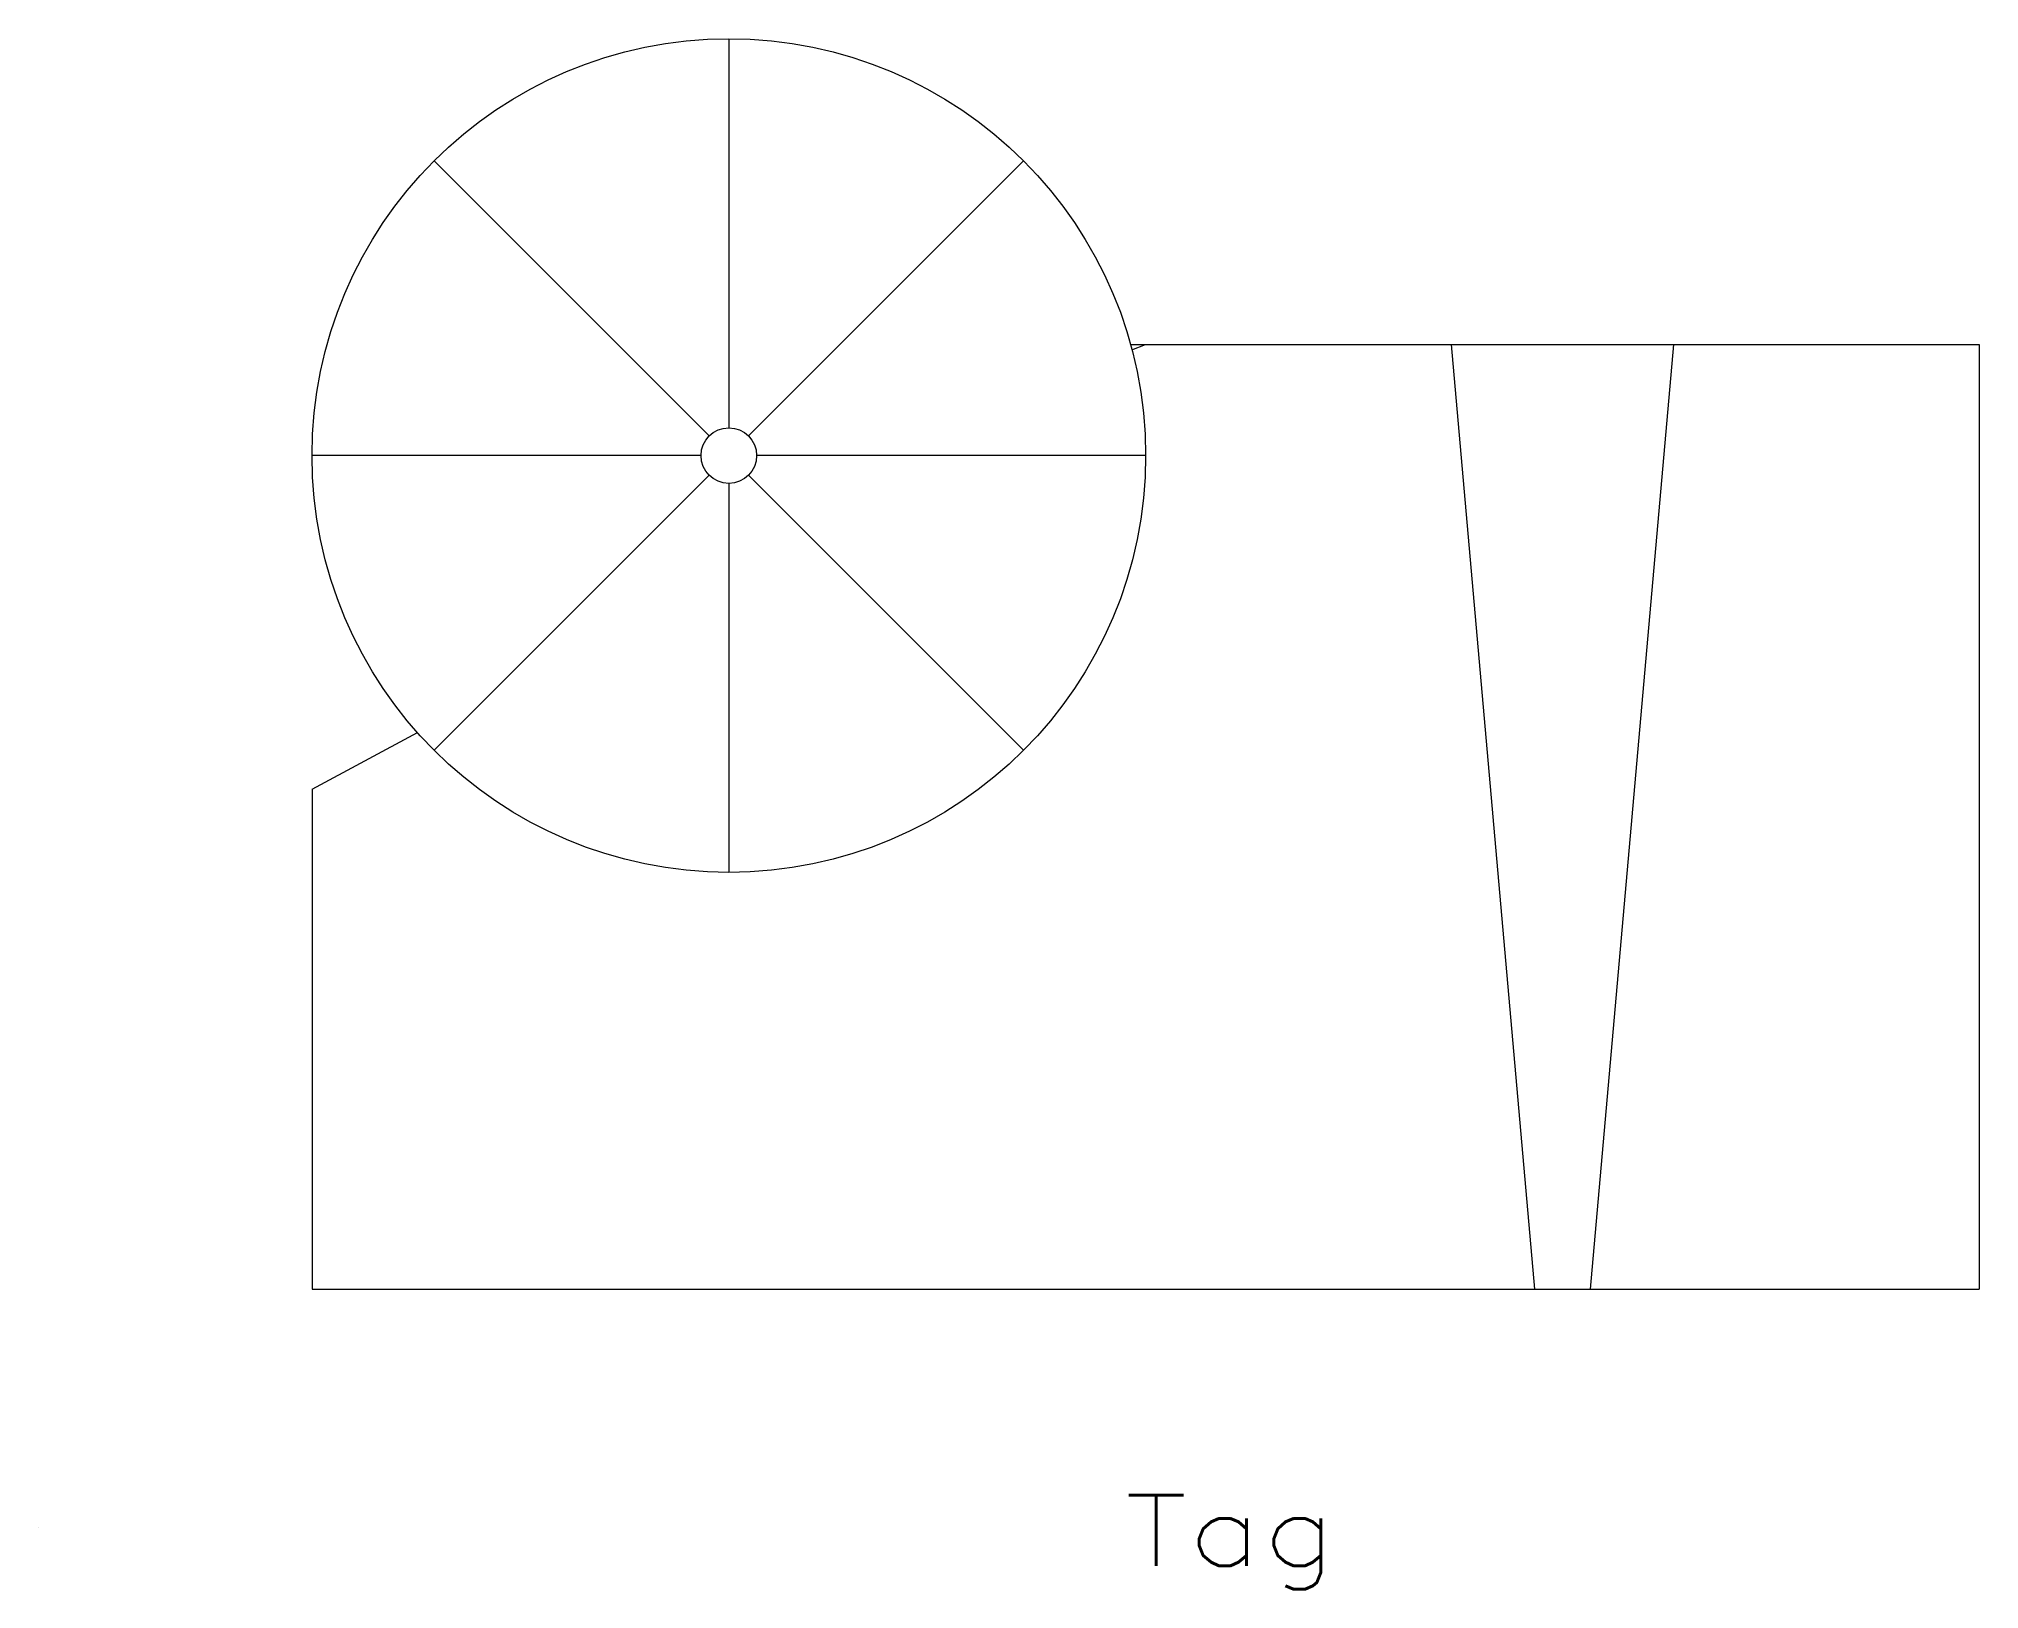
# Model space of a CAD drawing. Header units: inches. Extents: x -19.6 to 15.3, y -16.2 to 11.7.
import ezdxf
from ezdxf.enums import TextEntityAlignment as Align

# ---------------------------------------------------------------- set-up
doc = ezdxf.new("R2010")
doc.units = ezdxf.units.IN
doc.header["$MEASUREMENT"] = 0
doc.layers.get('0').update_dxf_attribs({"lineweight": 0})
doc.styles.add('_TCW_TXTSTY_1', font='TXT.SHX')

msp = doc.modelspace()

# ---------------------------------------------------------------- linework, layer by layer
at = {"linetype": 'Continuous'}
for p, q in [((-7.171, 11.729), (-7.171, 4.729)), ((-12.475, 9.532), (-7.525, 4.582)), ((-1.868, 9.532), (-6.818, 4.582)), ((0.057, 6.229), (15.329, 6.229)), ((0.083, 6.131), (0.329, 6.229)), ((5.829, 6.229), (7.329, -10.771)), ((9.829, 6.229), (8.329, -10.771)), ((15.329, 6.229), (15.329, -10.771)), ((-14.671, 4.229), (-14.671, 4.229)), ((-7.671, 4.229), (-14.671, 4.229)), ((0.329, 4.229), (-6.671, 4.229)), ((-7.525, 3.875), (-12.475, -1.075)), ((-6.818, 3.875), (-1.868, -1.075)), ((-7.171, 3.729), (-7.171, -3.271)), ((-14.671, -1.771), (-12.775, -0.756)), ((-14.671, -1.771), (-14.671, -10.771)), ((-14.671, -10.771), (15.329, -10.771)), ((-19.588, -15.068), (-19.588, -15.068))]:
    msp.add_line(p, q, dxfattribs=at)
for radius in [7.5, 0.5]:
    msp.add_circle((-7.171, 4.229), radius, dxfattribs=at)

# ---------------------------------------------------------------- texts
at = {"color": 7, "linetype": 'Continuous', "style": '_TCW_TXTSTY_1', "width": 1.166667}
msp.add_text('Tag', height=1.27, dxfattribs=at).set_placement((-0.046, -15.747), (3.764, -15.747), align=Align.FIT)

doc.saveas('drawing.dxf')
